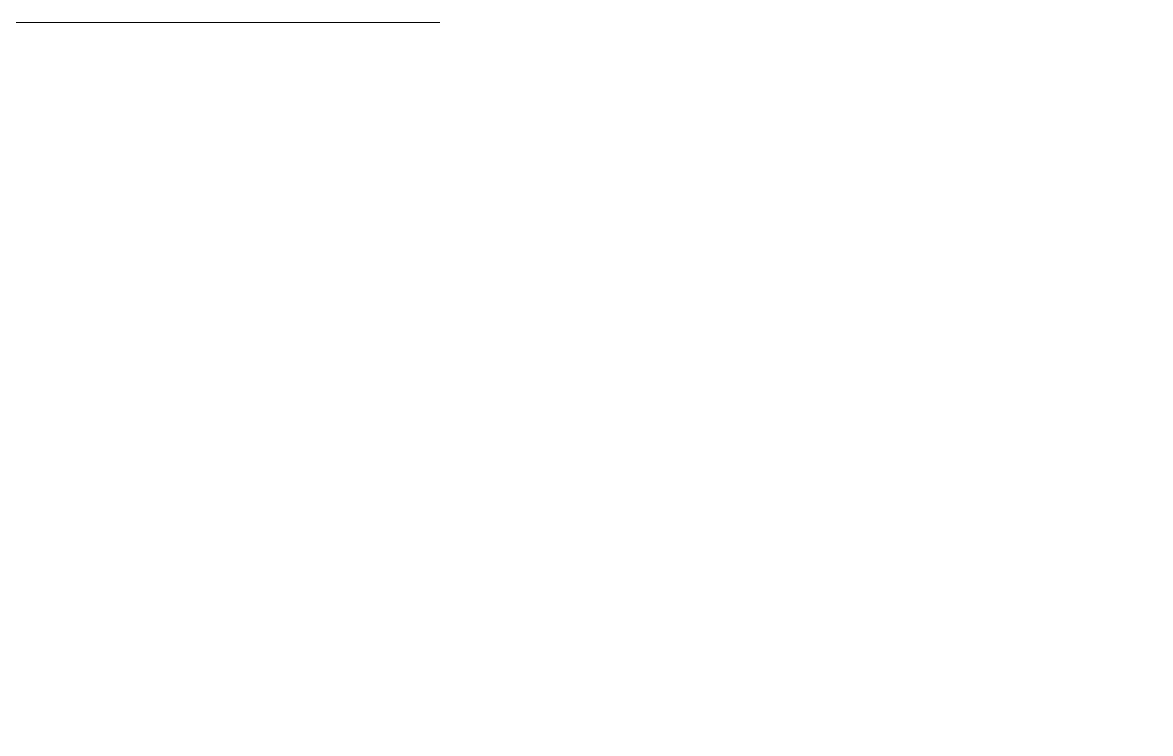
# Model space of a CAD drawing. Header units: inches. Extents: x -4169 to -1846, y 9706 to 12377.
# Drawn here: x -3141.116 to -3140.124, y 10362.039 to 10362.664 of the extents above; entities that cross this region are included whole.
import ezdxf

# ---------------------------------------------------------------- set-up
doc = ezdxf.new("R2010")
doc.units = ezdxf.units.IN
doc.header["$MEASUREMENT"] = 0
doc.layers.add('A-WALL', color=113, linetype='Continuous', lineweight=18)
doc.layers.add('A-WALL-PATT-4', color=111, linetype='Continuous', lineweight=9)
pattern_1 = [(0, (0, 0), (20.48, 5.12), [0.845, -14.515, 0.845, -14.515, -81.92]), (0, (0, 0), (20.48, 5.12), [-30.72, 0.845, -29.875, 0.845, -14.515, -35.84]), (0, (0, 0), (20.48, 5.12), [-76.8, 0.845, -9.395, 0.845, -24.755]), (120, (7.68, 2.56), (-14.67405, 15.1762003), [0.845, -14.515, 0.845, -14.515, -81.92]), (120, (7.68, 2.56), (-14.67405, 15.1762003), [-30.72, 0.845, -29.875, 0.845, -14.515, -35.84]), (120, (7.68, 2.56), (-14.67405, 15.1762003), [-76.8, 0.845, -9.395, 0.845, -24.755]), (240, (10.24, 12.8), (-5.80595, -20.2962003), [0.845, -14.515, 0.845, -14.515, -81.92]), (240, (10.24, 12.8), (-5.80595, -20.2962003), [-30.72, 0.845, -29.875, 0.845, -14.515, -35.84]), (240, (10.24, 12.8), (-5.80595, -20.2962003), [-76.8, 0.845, -9.395, 0.845, -24.755])]

msp = doc.modelspace()

# ---------------------------------------------------------------- hatches: boundary and pattern name
at = {"layer": 'A-WALL-PATT-4'}
h = msp.add_hatch(dxfattribs=at)
h.set_pattern_fill('FP_1', color=256, style=0, pattern_type=2)
h.set_pattern_definition(pattern_1)
h.paths.add_polyline_path([(-3140.74874, 10018.0894), (-3140.12374, 10018.0894), (-3140.12374, 10356.0394), (-3140.74874, 10356.0394), (-3140.74874, 10129.47913), (-3140.42374, 10129.47913), (-3140.42374, 10057.47913), (-3140.74874, 10057.47913), (-3140.74874, 10027.93642)], flags=0)
h.paths.add_polyline_path([(-3140.74874, 10362.0394), (-3140.12374, 10362.0394), (-3140.12374, 10362.6644), (-3140.74874, 10362.6644)], flags=0)
h = msp.add_hatch(dxfattribs=at)
h.set_pattern_fill('FP_1', color=256, style=0, pattern_type=2)
h.set_pattern_definition(pattern_1)
h.paths.add_polyline_path([(-3140.12374, 10362.0394), (-3129.82374, 10362.0394), (-3129.82374, 10362.6644), (-3140.12374, 10362.6644), (-3140.12374, 10362.08485)], flags=0)
h.paths.add_polyline_path([(-3073.67239, 10362.0394), (-3072.99874, 10362.0394), (-3072.99874, 10362.6644), (-3089.82374, 10362.6644), (-3089.82374, 10362.0394), (-3075.49874, 10362.0394)], flags=0)

# ---------------------------------------------------------------- linework, layer by layer
at = {"layer": 'A-WALL'}
msp.add_line((-3144.42374, 10362.6644), (-3140.74874, 10362.6644), dxfattribs=at)

doc.saveas('drawing.dxf')
